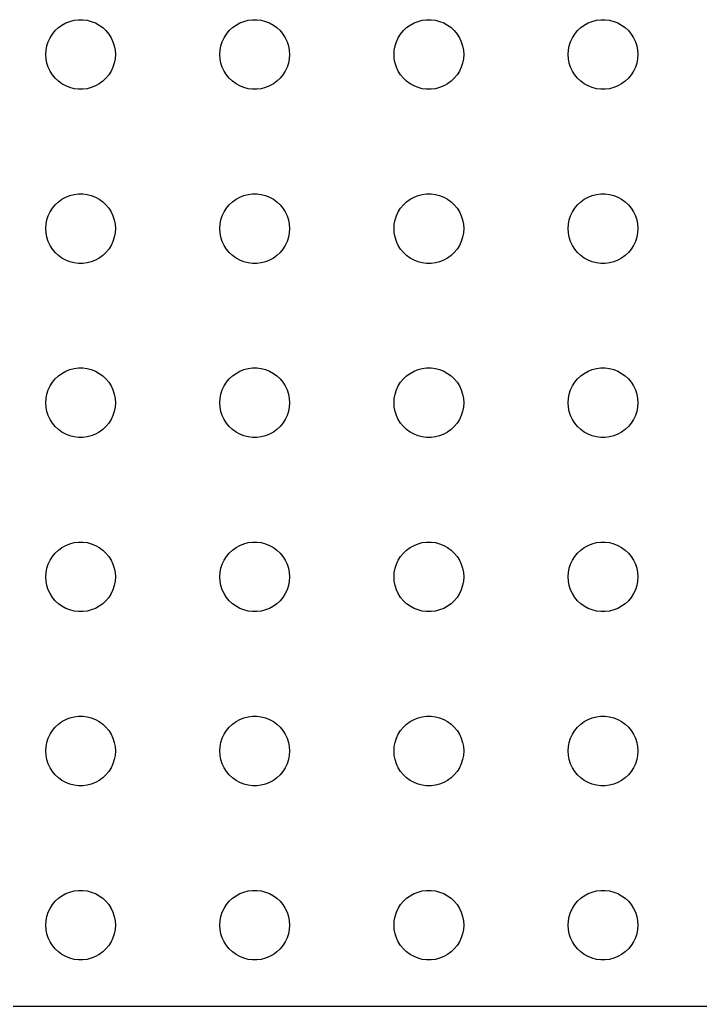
# Model space of a CAD drawing. Header units: metres. Extents: x -112 to 112, y -89 to 89.
# Drawn here: x -5.2 to 53.4, y -89.5 to -4.5 of the extents above; entities that cross this region are included whole.
import ezdxf

# ---------------------------------------------------------------- set-up
doc = ezdxf.new("R2010")
doc.units = ezdxf.units.M

msp = doc.modelspace()

# ---------------------------------------------------------------- linework, layer by layer
for p, q in [((-1.91226, -5.18845), (-1.60747, -4.96701)), ((-1.60747, -4.96701), (-1.27733, -4.78551)), ((-1.27733, -4.78551), (-0.92705, -4.64682)), ((-0.92705, -4.64682), (-0.56213, -4.55313)), ((-0.56213, -4.55313), (-0.18837, -4.50591)), ((-0.18837, -4.50591), (0.18837, -4.50591)), ((0.18837, -4.50591), (0.56213, -4.55313)), ((0.56213, -4.55313), (0.92705, -4.64682)), ((0.92705, -4.64682), (1.27733, -4.78551)), ((1.27733, -4.78551), (1.60747, -4.96701)), ((1.60747, -4.96701), (1.91226, -5.18845)), ((13.0877, -5.18845), (13.3925, -4.96701)), ((13.3925, -4.96701), (13.7227, -4.78551)), ((13.7227, -4.78551), (14.0729, -4.64682)), ((14.0729, -4.64682), (14.4379, -4.55313)), ((14.4379, -4.55313), (14.8116, -4.50591)), ((14.8116, -4.50591), (15.1884, -4.50591)), ((15.1884, -4.50591), (15.5621, -4.55313)), ((15.5621, -4.55313), (15.927, -4.64682)), ((15.927, -4.64682), (16.2773, -4.78551)), ((16.2773, -4.78551), (16.6075, -4.96701)), ((16.6075, -4.96701), (16.9123, -5.18845)), ((28.0877, -5.18845), (28.3925, -4.96701)), ((28.3925, -4.96701), (28.7227, -4.78551)), ((28.7227, -4.78551), (29.0729, -4.64682)), ((29.0729, -4.64682), (29.4379, -4.55313)), ((29.4379, -4.55313), (29.8116, -4.50591)), ((29.8116, -4.50591), (30.1884, -4.50591)), ((30.1884, -4.50591), (30.5621, -4.55313)), ((30.5621, -4.55313), (30.927, -4.64682)), ((30.927, -4.64682), (31.2773, -4.78551)), ((31.2773, -4.78551), (31.6075, -4.96701)), ((31.6075, -4.96701), (31.9123, -5.18845)), ((43.0877, -5.18845), (43.3925, -4.96701)), ((43.3925, -4.96701), (43.7227, -4.78551)), ((43.7227, -4.78551), (44.0729, -4.64682)), ((44.0729, -4.64682), (44.4379, -4.55313)), ((44.4379, -4.55313), (44.8116, -4.50591)), ((44.8116, -4.50591), (45.1884, -4.50591)), ((45.1884, -4.50591), (45.5621, -4.55313)), ((45.5621, -4.55313), (45.927, -4.64682)), ((45.927, -4.64682), (46.2773, -4.78551)), ((46.2773, -4.78551), (46.6075, -4.96701)), ((46.6075, -4.96701), (46.9123, -5.18845)), ((-2.62891, -6.05473), (-2.42705, -5.73663)), ((-2.42705, -5.73663), (-2.1869, -5.44635)), ((-2.1869, -5.44635), (-1.91226, -5.18845)), ((1.91226, -5.18845), (2.1869, -5.44635)), ((2.1869, -5.44635), (2.42705, -5.73663)), ((2.42705, -5.73663), (2.62891, -6.05473)), ((12.3711, -6.05473), (12.5729, -5.73663)), ((12.5729, -5.73663), (12.8131, -5.44635)), ((12.8131, -5.44635), (13.0877, -5.18845)), ((16.9123, -5.18845), (17.1869, -5.44635)), ((17.1869, -5.44635), (17.427, -5.73663)), ((17.427, -5.73663), (17.6289, -6.05473)), ((27.3711, -6.05473), (27.5729, -5.73663)), ((27.5729, -5.73663), (27.8131, -5.44635)), ((27.8131, -5.44635), (28.0877, -5.18845)), ((31.9123, -5.18845), (32.1869, -5.44635)), ((32.1869, -5.44635), (32.427, -5.73663)), ((32.427, -5.73663), (32.6289, -6.05473)), ((42.3711, -6.05473), (42.5729, -5.73663)), ((42.5729, -5.73663), (42.8131, -5.44635)), ((42.8131, -5.44635), (43.0877, -5.18845)), ((46.9123, -5.18845), (47.1869, -5.44635)), ((47.1869, -5.44635), (47.427, -5.73663)), ((47.427, -5.73663), (47.6289, -6.05473)), ((-2.97633, -7.12399), (-2.90575, -6.75392)), ((-2.90575, -6.75392), (-2.78932, -6.39561)), ((-2.78932, -6.39561), (-2.62891, -6.05473)), ((2.62891, -6.05473), (2.78932, -6.39561)), ((2.78932, -6.39561), (2.90575, -6.75392)), ((2.90575, -6.75392), (2.97633, -7.12399)), ((12.0237, -7.12399), (12.0942, -6.75392)), ((12.0942, -6.75392), (12.2107, -6.39561)), ((12.2107, -6.39561), (12.3711, -6.05473)), ((17.6289, -6.05473), (17.7893, -6.39561)), ((17.7893, -6.39561), (17.9057, -6.75392)), ((17.9057, -6.75392), (17.9763, -7.12399)), ((27.0237, -7.12399), (27.0942, -6.75392)), ((27.0942, -6.75392), (27.2107, -6.39561)), ((27.2107, -6.39561), (27.3711, -6.05473)), ((32.6289, -6.05473), (32.7893, -6.39561)), ((32.7893, -6.39561), (32.9057, -6.75392)), ((32.9057, -6.75392), (32.9763, -7.12399)), ((42.0237, -7.12399), (42.0942, -6.75392)), ((42.0942, -6.75392), (42.2107, -6.39561)), ((42.2107, -6.39561), (42.3711, -6.05473)), ((47.6289, -6.05473), (47.7893, -6.39561)), ((47.7893, -6.39561), (47.9057, -6.75392)), ((47.9057, -6.75392), (47.9763, -7.12399)), ((-3, -7.5), (-2.97633, -7.12399)), ((-2.97633, -7.87599), (-3, -7.5)), ((2.97633, -7.12399), (3, -7.5)), ((3, -7.5), (2.97633, -7.87599)), ((12, -7.5), (12.0237, -7.12399)), ((12.0237, -7.87599), (12, -7.5)), ((17.9763, -7.12399), (18, -7.5)), ((18, -7.5), (17.9763, -7.87599)), ((27, -7.5), (27.0237, -7.12399)), ((27.0237, -7.87599), (27, -7.5)), ((32.9763, -7.12399), (33, -7.5)), ((33, -7.5), (32.9763, -7.87599)), ((42, -7.5), (42.0237, -7.12399)), ((42.0237, -7.87599), (42, -7.5)), ((47.9763, -7.12399), (48, -7.5)), ((48, -7.5), (47.9763, -7.87599)), ((-2.90575, -8.24606), (-2.97633, -7.87599)), ((-2.78932, -8.60437), (-2.90575, -8.24606)), ((2.90575, -8.24606), (2.78932, -8.60437)), ((2.97633, -7.87599), (2.90575, -8.24606)), ((12.0942, -8.24606), (12.0237, -7.87599)), ((12.2107, -8.60437), (12.0942, -8.24606)), ((17.9057, -8.24606), (17.7893, -8.60437)), ((17.9763, -7.87599), (17.9057, -8.24606)), ((27.0942, -8.24606), (27.0237, -7.87599)), ((27.2107, -8.60437), (27.0942, -8.24606)), ((32.9057, -8.24606), (32.7893, -8.60437)), ((32.9763, -7.87599), (32.9057, -8.24606)), ((42.0942, -8.24606), (42.0237, -7.87599)), ((42.2107, -8.60437), (42.0942, -8.24606)), ((47.9057, -8.24606), (47.7893, -8.60437)), ((47.9763, -7.87599), (47.9057, -8.24606)), ((-2.62891, -8.94525), (-2.78932, -8.60437)), ((-2.42705, -9.26335), (-2.62891, -8.94525)), ((-2.1869, -9.55363), (-2.42705, -9.26335)), ((2.42705, -9.26335), (2.1869, -9.55363)), ((2.62891, -8.94525), (2.42705, -9.26335)), ((2.78932, -8.60437), (2.62891, -8.94525)), ((12.3711, -8.94525), (12.2107, -8.60437)), ((12.5729, -9.26335), (12.3711, -8.94525)), ((12.8131, -9.55363), (12.5729, -9.26335)), ((17.427, -9.26335), (17.1869, -9.55363)), ((17.6289, -8.94525), (17.427, -9.26335)), ((17.7893, -8.60437), (17.6289, -8.94525)), ((27.3711, -8.94525), (27.2107, -8.60437)), ((27.5729, -9.26335), (27.3711, -8.94525)), ((27.8131, -9.55363), (27.5729, -9.26335)), ((32.427, -9.26335), (32.1869, -9.55363)), ((32.6289, -8.94525), (32.427, -9.26335)), ((32.7893, -8.60437), (32.6289, -8.94525)), ((42.3711, -8.94525), (42.2107, -8.60437)), ((42.5729, -9.26335), (42.3711, -8.94525)), ((42.8131, -9.55363), (42.5729, -9.26335)), ((47.427, -9.26335), (47.1869, -9.55363)), ((47.6289, -8.94525), (47.427, -9.26335)), ((47.7893, -8.60437), (47.6289, -8.94525)), ((-1.91226, -9.81154), (-2.1869, -9.55363)), ((-1.60747, -10.033), (-1.91226, -9.81154)), ((-1.27733, -10.2145), (-1.60747, -10.033)), ((1.60747, -10.033), (1.27733, -10.2145)), ((1.91226, -9.81154), (1.60747, -10.033)), ((2.1869, -9.55363), (1.91226, -9.81154)), ((13.0877, -9.81154), (12.8131, -9.55363)), ((13.3925, -10.033), (13.0877, -9.81154)), ((13.7227, -10.2145), (13.3925, -10.033)), ((16.6075, -10.033), (16.2773, -10.2145)), ((16.9123, -9.81154), (16.6075, -10.033)), ((17.1869, -9.55363), (16.9123, -9.81154)), ((28.0877, -9.81154), (27.8131, -9.55363)), ((28.3925, -10.033), (28.0877, -9.81154)), ((28.7227, -10.2145), (28.3925, -10.033)), ((31.6075, -10.033), (31.2773, -10.2145)), ((31.9123, -9.81154), (31.6075, -10.033)), ((32.1869, -9.55363), (31.9123, -9.81154)), ((43.0877, -9.81154), (42.8131, -9.55363)), ((43.3925, -10.033), (43.0877, -9.81154)), ((43.7227, -10.2145), (43.3925, -10.033)), ((46.6075, -10.033), (46.2773, -10.2145)), ((46.9123, -9.81154), (46.6075, -10.033)), ((47.1869, -9.55363), (46.9123, -9.81154)), ((-0.92705, -10.3532), (-1.27733, -10.2145)), ((-0.56213, -10.4469), (-0.92705, -10.3532)), ((-0.18837, -10.4941), (-0.56213, -10.4469)), ((0.18837, -10.4941), (-0.18837, -10.4941)), ((0.56213, -10.4469), (0.18837, -10.4941)), ((0.92705, -10.3532), (0.56213, -10.4469)), ((1.27733, -10.2145), (0.92705, -10.3532)), ((14.0729, -10.3532), (13.7227, -10.2145)), ((14.4379, -10.4469), (14.0729, -10.3532)), ((14.8116, -10.4941), (14.4379, -10.4469)), ((15.1884, -10.4941), (14.8116, -10.4941)), ((15.5621, -10.4469), (15.1884, -10.4941)), ((15.927, -10.3532), (15.5621, -10.4469)), ((16.2773, -10.2145), (15.927, -10.3532)), ((29.0729, -10.3532), (28.7227, -10.2145)), ((29.4379, -10.4469), (29.0729, -10.3532)), ((29.8116, -10.4941), (29.4379, -10.4469)), ((30.1884, -10.4941), (29.8116, -10.4941)), ((30.5621, -10.4469), (30.1884, -10.4941)), ((30.927, -10.3532), (30.5621, -10.4469)), ((31.2773, -10.2145), (30.927, -10.3532)), ((44.0729, -10.3532), (43.7227, -10.2145)), ((44.4379, -10.4469), (44.0729, -10.3532)), ((44.8116, -10.4941), (44.4379, -10.4469)), ((45.1884, -10.4941), (44.8116, -10.4941)), ((45.5621, -10.4469), (45.1884, -10.4941)), ((45.927, -10.3532), (45.5621, -10.4469)), ((46.2773, -10.2145), (45.927, -10.3532)), ((-0.56213, -19.5531), (-0.18837, -19.5059)), ((-0.18837, -19.5059), (0.18837, -19.5059)), ((0.18837, -19.5059), (0.56213, -19.5531)), ((14.4379, -19.5531), (14.8116, -19.5059)), ((14.8116, -19.5059), (15.1884, -19.5059)), ((15.1884, -19.5059), (15.5621, -19.5531)), ((29.4379, -19.5531), (29.8116, -19.5059)), ((29.8116, -19.5059), (30.1884, -19.5059)), ((30.1884, -19.5059), (30.5621, -19.5531)), ((44.4379, -19.5531), (44.8116, -19.5059)), ((44.8116, -19.5059), (45.1884, -19.5059)), ((45.1884, -19.5059), (45.5621, -19.5531)), ((-2.1869, -20.4464), (-1.91226, -20.1884)), ((-1.91226, -20.1884), (-1.60747, -19.967)), ((-1.60747, -19.967), (-1.27733, -19.7855)), ((-1.27733, -19.7855), (-0.92705, -19.6468)), ((-0.92705, -19.6468), (-0.56213, -19.5531)), ((0.56213, -19.5531), (0.92705, -19.6468)), ((0.92705, -19.6468), (1.27733, -19.7855)), ((1.27733, -19.7855), (1.60747, -19.967)), ((1.60747, -19.967), (1.91226, -20.1884)), ((1.91226, -20.1884), (2.1869, -20.4464)), ((12.8131, -20.4464), (13.0877, -20.1884)), ((13.0877, -20.1884), (13.3925, -19.967)), ((13.3925, -19.967), (13.7227, -19.7855)), ((13.7227, -19.7855), (14.0729, -19.6468)), ((14.0729, -19.6468), (14.4379, -19.5531)), ((15.5621, -19.5531), (15.927, -19.6468)), ((15.927, -19.6468), (16.2773, -19.7855)), ((16.2773, -19.7855), (16.6075, -19.967)), ((16.6075, -19.967), (16.9123, -20.1884)), ((16.9123, -20.1884), (17.1869, -20.4464)), ((27.8131, -20.4464), (28.0877, -20.1884)), ((28.0877, -20.1884), (28.3925, -19.967)), ((28.3925, -19.967), (28.7227, -19.7855)), ((28.7227, -19.7855), (29.0729, -19.6468)), ((29.0729, -19.6468), (29.4379, -19.5531)), ((30.5621, -19.5531), (30.927, -19.6468)), ((30.927, -19.6468), (31.2773, -19.7855)), ((31.2773, -19.7855), (31.6075, -19.967)), ((31.6075, -19.967), (31.9123, -20.1884)), ((31.9123, -20.1884), (32.1869, -20.4464)), ((42.8131, -20.4464), (43.0877, -20.1884)), ((43.0877, -20.1884), (43.3925, -19.967)), ((43.3925, -19.967), (43.7227, -19.7855)), ((43.7227, -19.7855), (44.0729, -19.6468)), ((44.0729, -19.6468), (44.4379, -19.5531)), ((45.5621, -19.5531), (45.927, -19.6468)), ((45.927, -19.6468), (46.2773, -19.7855)), ((46.2773, -19.7855), (46.6075, -19.967)), ((46.6075, -19.967), (46.9123, -20.1884)), ((46.9123, -20.1884), (47.1869, -20.4464)), ((-2.78932, -21.3956), (-2.62891, -21.0547)), ((-2.62891, -21.0547), (-2.42705, -20.7366)), ((-2.42705, -20.7366), (-2.1869, -20.4464)), ((2.1869, -20.4464), (2.42705, -20.7366)), ((2.42705, -20.7366), (2.62891, -21.0547)), ((2.62891, -21.0547), (2.78932, -21.3956)), ((12.2107, -21.3956), (12.3711, -21.0547)), ((12.3711, -21.0547), (12.5729, -20.7366)), ((12.5729, -20.7366), (12.8131, -20.4464)), ((17.1869, -20.4464), (17.427, -20.7366)), ((17.427, -20.7366), (17.6289, -21.0547)), ((17.6289, -21.0547), (17.7893, -21.3956)), ((27.2107, -21.3956), (27.3711, -21.0547)), ((27.3711, -21.0547), (27.5729, -20.7366)), ((27.5729, -20.7366), (27.8131, -20.4464)), ((32.1869, -20.4464), (32.427, -20.7366)), ((32.427, -20.7366), (32.6289, -21.0547)), ((32.6289, -21.0547), (32.7893, -21.3956)), ((42.2107, -21.3956), (42.3711, -21.0547)), ((42.3711, -21.0547), (42.5729, -20.7366)), ((42.5729, -20.7366), (42.8131, -20.4464)), ((47.1869, -20.4464), (47.427, -20.7366)), ((47.427, -20.7366), (47.6289, -21.0547)), ((47.6289, -21.0547), (47.7893, -21.3956)), ((-2.97633, -22.124), (-2.90575, -21.7539)), ((-2.90575, -21.7539), (-2.78932, -21.3956)), ((2.78932, -21.3956), (2.90575, -21.7539)), ((2.90575, -21.7539), (2.97633, -22.124)), ((12.0237, -22.124), (12.0942, -21.7539)), ((12.0942, -21.7539), (12.2107, -21.3956)), ((17.7893, -21.3956), (17.9057, -21.7539)), ((17.9057, -21.7539), (17.9763, -22.124)), ((27.0237, -22.124), (27.0942, -21.7539)), ((27.0942, -21.7539), (27.2107, -21.3956)), ((32.7893, -21.3956), (32.9057, -21.7539)), ((32.9057, -21.7539), (32.9763, -22.124)), ((42.0237, -22.124), (42.0942, -21.7539)), ((42.0942, -21.7539), (42.2107, -21.3956)), ((47.7893, -21.3956), (47.9057, -21.7539)), ((47.9057, -21.7539), (47.9763, -22.124)), ((-3, -22.5), (-2.97633, -22.124)), ((-2.97633, -22.876), (-3, -22.5)), ((-2.90575, -23.2461), (-2.97633, -22.876)), ((2.97633, -22.876), (2.90575, -23.2461)), ((2.97633, -22.124), (3, -22.5)), ((3, -22.5), (2.97633, -22.876)), ((12, -22.5), (12.0237, -22.124)), ((12.0237, -22.876), (12, -22.5)), ((12.0942, -23.2461), (12.0237, -22.876)), ((17.9763, -22.876), (17.9057, -23.2461)), ((17.9763, -22.124), (18, -22.5)), ((18, -22.5), (17.9763, -22.876)), ((27, -22.5), (27.0237, -22.124)), ((27.0237, -22.876), (27, -22.5)), ((27.0942, -23.2461), (27.0237, -22.876)), ((32.9763, -22.876), (32.9057, -23.2461)), ((32.9763, -22.124), (33, -22.5)), ((33, -22.5), (32.9763, -22.876)), ((42, -22.5), (42.0237, -22.124)), ((42.0237, -22.876), (42, -22.5)), ((42.0942, -23.2461), (42.0237, -22.876)), ((47.9763, -22.876), (47.9057, -23.2461)), ((47.9763, -22.124), (48, -22.5)), ((48, -22.5), (47.9763, -22.876)), ((-2.78932, -23.6044), (-2.90575, -23.2461)), ((-2.62891, -23.9453), (-2.78932, -23.6044)), ((2.78932, -23.6044), (2.62891, -23.9453)), ((2.90575, -23.2461), (2.78932, -23.6044)), ((12.2107, -23.6044), (12.0942, -23.2461)), ((12.3711, -23.9453), (12.2107, -23.6044)), ((17.7893, -23.6044), (17.6289, -23.9453)), ((17.9057, -23.2461), (17.7893, -23.6044)), ((27.2107, -23.6044), (27.0942, -23.2461)), ((27.3711, -23.9453), (27.2107, -23.6044)), ((32.7893, -23.6044), (32.6289, -23.9453)), ((32.9057, -23.2461), (32.7893, -23.6044)), ((42.2107, -23.6044), (42.0942, -23.2461)), ((42.3711, -23.9453), (42.2107, -23.6044)), ((47.7893, -23.6044), (47.6289, -23.9453)), ((47.9057, -23.2461), (47.7893, -23.6044)), ((-2.42705, -24.2634), (-2.62891, -23.9453)), ((-2.1869, -24.5536), (-2.42705, -24.2634)), ((-1.91226, -24.8115), (-2.1869, -24.5536)), ((2.1869, -24.5536), (1.91226, -24.8115)), ((2.42705, -24.2634), (2.1869, -24.5536)), ((2.62891, -23.9453), (2.42705, -24.2634)), ((12.5729, -24.2634), (12.3711, -23.9453)), ((12.8131, -24.5536), (12.5729, -24.2634)), ((13.0877, -24.8115), (12.8131, -24.5536)), ((17.1869, -24.5536), (16.9123, -24.8115)), ((17.427, -24.2634), (17.1869, -24.5536)), ((17.6289, -23.9453), (17.427, -24.2634)), ((27.5729, -24.2634), (27.3711, -23.9453)), ((27.8131, -24.5536), (27.5729, -24.2634)), ((28.0877, -24.8115), (27.8131, -24.5536)), ((32.1869, -24.5536), (31.9123, -24.8115)), ((32.427, -24.2634), (32.1869, -24.5536)), ((32.6289, -23.9453), (32.427, -24.2634)), ((42.5729, -24.2634), (42.3711, -23.9453)), ((42.8131, -24.5536), (42.5729, -24.2634)), ((43.0877, -24.8115), (42.8131, -24.5536)), ((47.1869, -24.5536), (46.9123, -24.8115)), ((47.427, -24.2634), (47.1869, -24.5536)), ((47.6289, -23.9453), (47.427, -24.2634)), ((-1.60747, -25.033), (-1.91226, -24.8115)), ((-1.27733, -25.2145), (-1.60747, -25.033)), ((-0.92705, -25.3532), (-1.27733, -25.2145)), ((-0.56213, -25.4469), (-0.92705, -25.3532)), ((-0.18837, -25.4941), (-0.56213, -25.4469)), ((0.18837, -25.4941), (-0.18837, -25.4941)), ((0.56213, -25.4469), (0.18837, -25.4941)), ((0.92705, -25.3532), (0.56213, -25.4469)), ((1.27733, -25.2145), (0.92705, -25.3532)), ((1.60747, -25.033), (1.27733, -25.2145)), ((1.91226, -24.8115), (1.60747, -25.033)), ((13.3925, -25.033), (13.0877, -24.8115)), ((13.7227, -25.2145), (13.3925, -25.033)), ((14.0729, -25.3532), (13.7227, -25.2145)), ((14.4379, -25.4469), (14.0729, -25.3532)), ((14.8116, -25.4941), (14.4379, -25.4469)), ((15.1884, -25.4941), (14.8116, -25.4941)), ((15.5621, -25.4469), (15.1884, -25.4941)), ((15.927, -25.3532), (15.5621, -25.4469)), ((16.2773, -25.2145), (15.927, -25.3532)), ((16.6075, -25.033), (16.2773, -25.2145)), ((16.9123, -24.8115), (16.6075, -25.033)), ((28.3925, -25.033), (28.0877, -24.8115)), ((28.7227, -25.2145), (28.3925, -25.033)), ((29.0729, -25.3532), (28.7227, -25.2145)), ((29.4379, -25.4469), (29.0729, -25.3532)), ((29.8116, -25.4941), (29.4379, -25.4469)), ((30.1884, -25.4941), (29.8116, -25.4941)), ((30.5621, -25.4469), (30.1884, -25.4941)), ((30.927, -25.3532), (30.5621, -25.4469)), ((31.2773, -25.2145), (30.927, -25.3532)), ((31.6075, -25.033), (31.2773, -25.2145)), ((31.9123, -24.8115), (31.6075, -25.033)), ((43.3925, -25.033), (43.0877, -24.8115)), ((43.7227, -25.2145), (43.3925, -25.033)), ((44.0729, -25.3532), (43.7227, -25.2145)), ((44.4379, -25.4469), (44.0729, -25.3532)), ((44.8116, -25.4941), (44.4379, -25.4469)), ((45.1884, -25.4941), (44.8116, -25.4941)), ((45.5621, -25.4469), (45.1884, -25.4941)), ((45.927, -25.3532), (45.5621, -25.4469)), ((46.2773, -25.2145), (45.927, -25.3532)), ((46.6075, -25.033), (46.2773, -25.2145)), ((46.9123, -24.8115), (46.6075, -25.033)), ((-1.60747, -34.967), (-1.27733, -34.7855)), ((-1.27733, -34.7855), (-0.92705, -34.6468)), ((-0.92705, -34.6468), (-0.56213, -34.5531)), ((-0.56213, -34.5531), (-0.18837, -34.5059)), ((-0.18837, -34.5059), (0.18837, -34.5059)), ((0.18837, -34.5059), (0.56213, -34.5531)), ((0.56213, -34.5531), (0.92705, -34.6468)), ((0.92705, -34.6468), (1.27733, -34.7855)), ((1.27733, -34.7855), (1.60747, -34.967)), ((13.3925, -34.967), (13.7227, -34.7855)), ((13.7227, -34.7855), (14.0729, -34.6468)), ((14.0729, -34.6468), (14.4379, -34.5531)), ((14.4379, -34.5531), (14.8116, -34.5059)), ((14.8116, -34.5059), (15.1884, -34.5059)), ((15.1884, -34.5059), (15.5621, -34.5531)), ((15.5621, -34.5531), (15.927, -34.6468)), ((15.927, -34.6468), (16.2773, -34.7855)), ((16.2773, -34.7855), (16.6075, -34.967)), ((28.3925, -34.967), (28.7227, -34.7855)), ((28.7227, -34.7855), (29.0729, -34.6468)), ((29.0729, -34.6468), (29.4379, -34.5531)), ((29.4379, -34.5531), (29.8116, -34.5059)), ((29.8116, -34.5059), (30.1884, -34.5059)), ((30.1884, -34.5059), (30.5621, -34.5531)), ((30.5621, -34.5531), (30.927, -34.6468)), ((30.927, -34.6468), (31.2773, -34.7855)), ((31.2773, -34.7855), (31.6075, -34.967)), ((43.3925, -34.967), (43.7227, -34.7855)), ((43.7227, -34.7855), (44.0729, -34.6468)), ((44.0729, -34.6468), (44.4379, -34.5531)), ((44.4379, -34.5531), (44.8116, -34.5059)), ((44.8116, -34.5059), (45.1884, -34.5059)), ((45.1884, -34.5059), (45.5621, -34.5531)), ((45.5621, -34.5531), (45.927, -34.6468)), ((45.927, -34.6468), (46.2773, -34.7855)), ((46.2773, -34.7855), (46.6075, -34.967)), ((-2.42705, -35.7366), (-2.1869, -35.4464)), ((-2.1869, -35.4464), (-1.91226, -35.1885)), ((-1.91226, -35.1885), (-1.60747, -34.967)), ((1.60747, -34.967), (1.91226, -35.1885)), ((1.91226, -35.1885), (2.1869, -35.4464)), ((2.1869, -35.4464), (2.42705, -35.7366)), ((12.5729, -35.7366), (12.8131, -35.4464)), ((12.8131, -35.4464), (13.0877, -35.1885)), ((13.0877, -35.1885), (13.3925, -34.967)), ((16.6075, -34.967), (16.9123, -35.1885)), ((16.9123, -35.1885), (17.1869, -35.4464)), ((17.1869, -35.4464), (17.427, -35.7366)), ((27.5729, -35.7366), (27.8131, -35.4464)), ((27.8131, -35.4464), (28.0877, -35.1885)), ((28.0877, -35.1885), (28.3925, -34.967)), ((31.6075, -34.967), (31.9123, -35.1885)), ((31.9123, -35.1885), (32.1869, -35.4464)), ((32.1869, -35.4464), (32.427, -35.7366)), ((42.5729, -35.7366), (42.8131, -35.4464)), ((42.8131, -35.4464), (43.0877, -35.1885)), ((43.0877, -35.1885), (43.3925, -34.967)), ((46.6075, -34.967), (46.9123, -35.1885)), ((46.9123, -35.1885), (47.1869, -35.4464)), ((47.1869, -35.4464), (47.427, -35.7366)), ((-2.90575, -36.7539), (-2.78932, -36.3956)), ((-2.78932, -36.3956), (-2.62891, -36.0547)), ((-2.62891, -36.0547), (-2.42705, -35.7366)), ((2.42705, -35.7366), (2.62891, -36.0547)), ((2.62891, -36.0547), (2.78932, -36.3956)), ((2.78932, -36.3956), (2.90575, -36.7539)), ((12.0942, -36.7539), (12.2107, -36.3956)), ((12.2107, -36.3956), (12.3711, -36.0547)), ((12.3711, -36.0547), (12.5729, -35.7366)), ((17.427, -35.7366), (17.6289, -36.0547)), ((17.6289, -36.0547), (17.7893, -36.3956)), ((17.7893, -36.3956), (17.9057, -36.7539)), ((27.0942, -36.7539), (27.2107, -36.3956)), ((27.2107, -36.3956), (27.3711, -36.0547)), ((27.3711, -36.0547), (27.5729, -35.7366)), ((32.427, -35.7366), (32.6289, -36.0547)), ((32.6289, -36.0547), (32.7893, -36.3956)), ((32.7893, -36.3956), (32.9057, -36.7539)), ((42.0942, -36.7539), (42.2107, -36.3956)), ((42.2107, -36.3956), (42.3711, -36.0547)), ((42.3711, -36.0547), (42.5729, -35.7366)), ((47.427, -35.7366), (47.6289, -36.0547)), ((47.6289, -36.0547), (47.7893, -36.3956)), ((47.7893, -36.3956), (47.9057, -36.7539)), ((-3, -37.5), (-2.97633, -37.124)), ((-2.97633, -37.124), (-2.90575, -36.7539)), ((2.90575, -36.7539), (2.97633, -37.124)), ((2.97633, -37.124), (3, -37.5)), ((12, -37.5), (12.0237, -37.124)), ((12.0237, -37.124), (12.0942, -36.7539)), ((17.9057, -36.7539), (17.9763, -37.124)), ((17.9763, -37.124), (18, -37.5)), ((27, -37.5), (27.0237, -37.124)), ((27.0237, -37.124), (27.0942, -36.7539)), ((32.9057, -36.7539), (32.9763, -37.124)), ((32.9763, -37.124), (33, -37.5)), ((42, -37.5), (42.0237, -37.124)), ((42.0237, -37.124), (42.0942, -36.7539)), ((47.9057, -36.7539), (47.9763, -37.124)), ((47.9763, -37.124), (48, -37.5)), ((-2.97633, -37.876), (-3, -37.5)), ((-2.90575, -38.2461), (-2.97633, -37.876)), ((2.97633, -37.876), (2.90575, -38.2461)), ((3, -37.5), (2.97633, -37.876)), ((12.0237, -37.876), (12, -37.5)), ((12.0942, -38.2461), (12.0237, -37.876)), ((17.9763, -37.876), (17.9057, -38.2461)), ((18, -37.5), (17.9763, -37.876)), ((27.0237, -37.876), (27, -37.5)), ((27.0942, -38.2461), (27.0237, -37.876)), ((32.9763, -37.876), (32.9057, -38.2461)), ((33, -37.5), (32.9763, -37.876)), ((42.0237, -37.876), (42, -37.5)), ((42.0942, -38.2461), (42.0237, -37.876)), ((47.9763, -37.876), (47.9057, -38.2461)), ((48, -37.5), (47.9763, -37.876)), ((-2.78932, -38.6044), (-2.90575, -38.2461)), ((-2.62891, -38.9453), (-2.78932, -38.6044)), ((-2.42705, -39.2634), (-2.62891, -38.9453)), ((2.62891, -38.9453), (2.42705, -39.2634)), ((2.78932, -38.6044), (2.62891, -38.9453)), ((2.90575, -38.2461), (2.78932, -38.6044)), ((12.2107, -38.6044), (12.0942, -38.2461)), ((12.3711, -38.9453), (12.2107, -38.6044)), ((12.5729, -39.2634), (12.3711, -38.9453)), ((17.6289, -38.9453), (17.427, -39.2634)), ((17.7893, -38.6044), (17.6289, -38.9453)), ((17.9057, -38.2461), (17.7893, -38.6044)), ((27.2107, -38.6044), (27.0942, -38.2461)), ((27.3711, -38.9453), (27.2107, -38.6044)), ((27.5729, -39.2634), (27.3711, -38.9453)), ((32.6289, -38.9453), (32.427, -39.2634)), ((32.7893, -38.6044), (32.6289, -38.9453)), ((32.9057, -38.2461), (32.7893, -38.6044)), ((42.2107, -38.6044), (42.0942, -38.2461)), ((42.3711, -38.9453), (42.2107, -38.6044)), ((42.5729, -39.2634), (42.3711, -38.9453)), ((47.6289, -38.9453), (47.427, -39.2634)), ((47.7893, -38.6044), (47.6289, -38.9453)), ((47.9057, -38.2461), (47.7893, -38.6044)), ((-2.1869, -39.5536), (-2.42705, -39.2634)), ((-1.91226, -39.8115), (-2.1869, -39.5536)), ((-1.60747, -40.033), (-1.91226, -39.8115)), ((1.91226, -39.8115), (1.60747, -40.033)), ((2.1869, -39.5536), (1.91226, -39.8115)), ((2.42705, -39.2634), (2.1869, -39.5536)), ((12.8131, -39.5536), (12.5729, -39.2634)), ((13.0877, -39.8115), (12.8131, -39.5536)), ((13.3925, -40.033), (13.0877, -39.8115)), ((16.9123, -39.8115), (16.6075, -40.033)), ((17.1869, -39.5536), (16.9123, -39.8115)), ((17.427, -39.2634), (17.1869, -39.5536)), ((27.8131, -39.5536), (27.5729, -39.2634)), ((28.0877, -39.8115), (27.8131, -39.5536)), ((28.3925, -40.033), (28.0877, -39.8115)), ((31.9123, -39.8115), (31.6075, -40.033)), ((32.1869, -39.5536), (31.9123, -39.8115)), ((32.427, -39.2634), (32.1869, -39.5536)), ((42.8131, -39.5536), (42.5729, -39.2634)), ((43.0877, -39.8115), (42.8131, -39.5536)), ((43.3925, -40.033), (43.0877, -39.8115)), ((46.9123, -39.8115), (46.6075, -40.033)), ((47.1869, -39.5536), (46.9123, -39.8115)), ((47.427, -39.2634), (47.1869, -39.5536)), ((-1.27733, -40.2145), (-1.60747, -40.033)), ((-0.92705, -40.3532), (-1.27733, -40.2145)), ((-0.56213, -40.4469), (-0.92705, -40.3532)), ((-0.18837, -40.4941), (-0.56213, -40.4469)), ((0.18837, -40.4941), (-0.18837, -40.4941)), ((0.56213, -40.4469), (0.18837, -40.4941)), ((0.92705, -40.3532), (0.56213, -40.4469)), ((1.27733, -40.2145), (0.92705, -40.3532)), ((1.60747, -40.033), (1.27733, -40.2145)), ((13.7227, -40.2145), (13.3925, -40.033)), ((14.0729, -40.3532), (13.7227, -40.2145)), ((14.4379, -40.4469), (14.0729, -40.3532)), ((14.8116, -40.4941), (14.4379, -40.4469)), ((15.1884, -40.4941), (14.8116, -40.4941)), ((15.5621, -40.4469), (15.1884, -40.4941)), ((15.927, -40.3532), (15.5621, -40.4469)), ((16.2773, -40.2145), (15.927, -40.3532)), ((16.6075, -40.033), (16.2773, -40.2145)), ((28.7227, -40.2145), (28.3925, -40.033)), ((29.0729, -40.3532), (28.7227, -40.2145)), ((29.4379, -40.4469), (29.0729, -40.3532)), ((29.8116, -40.4941), (29.4379, -40.4469)), ((30.1884, -40.4941), (29.8116, -40.4941)), ((30.5621, -40.4469), (30.1884, -40.4941)), ((30.927, -40.3532), (30.5621, -40.4469)), ((31.2773, -40.2145), (30.927, -40.3532)), ((31.6075, -40.033), (31.2773, -40.2145)), ((43.7227, -40.2145), (43.3925, -40.033)), ((44.0729, -40.3532), (43.7227, -40.2145)), ((44.4379, -40.4469), (44.0729, -40.3532)), ((44.8116, -40.4941), (44.4379, -40.4469)), ((45.1884, -40.4941), (44.8116, -40.4941)), ((45.5621, -40.4469), (45.1884, -40.4941)), ((45.927, -40.3532), (45.5621, -40.4469)), ((46.2773, -40.2145), (45.927, -40.3532)), ((46.6075, -40.033), (46.2773, -40.2145)), ((-1.91226, -50.1885), (-1.60747, -49.967)), ((-1.60747, -49.967), (-1.27733, -49.7855)), ((-1.27733, -49.7855), (-0.92705, -49.6468)), ((-0.92705, -49.6468), (-0.56213, -49.5531)), ((-0.56213, -49.5531), (-0.18837, -49.5059)), ((-0.18837, -49.5059), (0.18837, -49.5059)), ((0.18837, -49.5059), (0.56213, -49.5531)), ((0.56213, -49.5531), (0.92705, -49.6468)), ((0.92705, -49.6468), (1.27733, -49.7855)), ((1.27733, -49.7855), (1.60747, -49.967)), ((1.60747, -49.967), (1.91226, -50.1885)), ((13.0877, -50.1885), (13.3925, -49.967)), ((13.3925, -49.967), (13.7227, -49.7855)), ((13.7227, -49.7855), (14.0729, -49.6468)), ((14.0729, -49.6468), (14.4379, -49.5531)), ((14.4379, -49.5531), (14.8116, -49.5059)), ((14.8116, -49.5059), (15.1884, -49.5059)), ((15.1884, -49.5059), (15.5621, -49.5531)), ((15.5621, -49.5531), (15.927, -49.6468)), ((15.927, -49.6468), (16.2773, -49.7855)), ((16.2773, -49.7855), (16.6075, -49.967)), ((16.6075, -49.967), (16.9123, -50.1885)), ((28.0877, -50.1885), (28.3925, -49.967)), ((28.3925, -49.967), (28.7227, -49.7855)), ((28.7227, -49.7855), (29.0729, -49.6468)), ((29.0729, -49.6468), (29.4379, -49.5531)), ((29.4379, -49.5531), (29.8116, -49.5059)), ((29.8116, -49.5059), (30.1884, -49.5059)), ((30.1884, -49.5059), (30.5621, -49.5531)), ((30.5621, -49.5531), (30.927, -49.6468)), ((30.927, -49.6468), (31.2773, -49.7855)), ((31.2773, -49.7855), (31.6075, -49.967)), ((31.6075, -49.967), (31.9123, -50.1885)), ((43.0877, -50.1885), (43.3925, -49.967)), ((43.3925, -49.967), (43.7227, -49.7855)), ((43.7227, -49.7855), (44.0729, -49.6468)), ((44.0729, -49.6468), (44.4379, -49.5531)), ((44.4379, -49.5531), (44.8116, -49.5059)), ((44.8116, -49.5059), (45.1884, -49.5059)), ((45.1884, -49.5059), (45.5621, -49.5531)), ((45.5621, -49.5531), (45.927, -49.6468)), ((45.927, -49.6468), (46.2773, -49.7855)), ((46.2773, -49.7855), (46.6075, -49.967)), ((46.6075, -49.967), (46.9123, -50.1885)), ((-2.62891, -51.0547), (-2.42705, -50.7366)), ((-2.42705, -50.7366), (-2.1869, -50.4464)), ((-2.1869, -50.4464), (-1.91226, -50.1885)), ((1.91226, -50.1885), (2.1869, -50.4464)), ((2.1869, -50.4464), (2.42705, -50.7366)), ((2.42705, -50.7366), (2.62891, -51.0547)), ((12.3711, -51.0547), (12.5729, -50.7366)), ((12.5729, -50.7366), (12.8131, -50.4464)), ((12.8131, -50.4464), (13.0877, -50.1885)), ((16.9123, -50.1885), (17.1869, -50.4464)), ((17.1869, -50.4464), (17.427, -50.7366)), ((17.427, -50.7366), (17.6289, -51.0547)), ((27.3711, -51.0547), (27.5729, -50.7366)), ((27.5729, -50.7366), (27.8131, -50.4464)), ((27.8131, -50.4464), (28.0877, -50.1885)), ((31.9123, -50.1885), (32.1869, -50.4464)), ((32.1869, -50.4464), (32.427, -50.7366)), ((32.427, -50.7366), (32.6289, -51.0547)), ((42.3711, -51.0547), (42.5729, -50.7366)), ((42.5729, -50.7366), (42.8131, -50.4464)), ((42.8131, -50.4464), (43.0877, -50.1885)), ((46.9123, -50.1885), (47.1869, -50.4464)), ((47.1869, -50.4464), (47.427, -50.7366)), ((47.427, -50.7366), (47.6289, -51.0547)), ((-2.97633, -52.124), (-2.90575, -51.7539)), ((-2.90575, -51.7539), (-2.78932, -51.3956)), ((-2.78932, -51.3956), (-2.62891, -51.0547)), ((2.62891, -51.0547), (2.78932, -51.3956)), ((2.78932, -51.3956), (2.90575, -51.7539)), ((2.90575, -51.7539), (2.97633, -52.124)), ((12.0237, -52.124), (12.0942, -51.7539)), ((12.0942, -51.7539), (12.2107, -51.3956)), ((12.2107, -51.3956), (12.3711, -51.0547)), ((17.6289, -51.0547), (17.7893, -51.3956)), ((17.7893, -51.3956), (17.9057, -51.7539)), ((17.9057, -51.7539), (17.9763, -52.124)), ((27.0237, -52.124), (27.0942, -51.7539)), ((27.0942, -51.7539), (27.2107, -51.3956)), ((27.2107, -51.3956), (27.3711, -51.0547)), ((32.6289, -51.0547), (32.7893, -51.3956)), ((32.7893, -51.3956), (32.9057, -51.7539)), ((32.9057, -51.7539), (32.9763, -52.124)), ((42.0237, -52.124), (42.0942, -51.7539)), ((42.0942, -51.7539), (42.2107, -51.3956)), ((42.2107, -51.3956), (42.3711, -51.0547)), ((47.6289, -51.0547), (47.7893, -51.3956)), ((47.7893, -51.3956), (47.9057, -51.7539)), ((47.9057, -51.7539), (47.9763, -52.124)), ((-3, -52.5), (-2.97633, -52.124)), ((-2.97633, -52.876), (-3, -52.5)), ((2.97633, -52.124), (3, -52.5)), ((3, -52.5), (2.97633, -52.876)), ((12, -52.5), (12.0237, -52.124)), ((12.0237, -52.876), (12, -52.5)), ((17.9763, -52.124), (18, -52.5)), ((18, -52.5), (17.9763, -52.876)), ((27, -52.5), (27.0237, -52.124)), ((27.0237, -52.876), (27, -52.5)), ((32.9763, -52.124), (33, -52.5)), ((33, -52.5), (32.9763, -52.876)), ((42, -52.5), (42.0237, -52.124)), ((42.0237, -52.876), (42, -52.5)), ((47.9763, -52.124), (48, -52.5)), ((48, -52.5), (47.9763, -52.876)), ((-2.90575, -53.2461), (-2.97633, -52.876)), ((-2.78932, -53.6044), (-2.90575, -53.2461)), ((2.90575, -53.2461), (2.78932, -53.6044)), ((2.97633, -52.876), (2.90575, -53.2461)), ((12.0942, -53.2461), (12.0237, -52.876)), ((12.2107, -53.6044), (12.0942, -53.2461)), ((17.9057, -53.2461), (17.7893, -53.6044)), ((17.9763, -52.876), (17.9057, -53.2461)), ((27.0942, -53.2461), (27.0237, -52.876)), ((27.2107, -53.6044), (27.0942, -53.2461)), ((32.9057, -53.2461), (32.7893, -53.6044)), ((32.9763, -52.876), (32.9057, -53.2461)), ((42.0942, -53.2461), (42.0237, -52.876)), ((42.2107, -53.6044), (42.0942, -53.2461)), ((47.9057, -53.2461), (47.7893, -53.6044)), ((47.9763, -52.876), (47.9057, -53.2461)), ((-2.62891, -53.9453), (-2.78932, -53.6044)), ((-2.42705, -54.2634), (-2.62891, -53.9453)), ((-2.1869, -54.5536), (-2.42705, -54.2634)), ((2.42705, -54.2634), (2.1869, -54.5536)), ((2.62891, -53.9453), (2.42705, -54.2634)), ((2.78932, -53.6044), (2.62891, -53.9453)), ((12.3711, -53.9453), (12.2107, -53.6044)), ((12.5729, -54.2634), (12.3711, -53.9453)), ((12.8131, -54.5536), (12.5729, -54.2634)), ((17.427, -54.2634), (17.1869, -54.5536)), ((17.6289, -53.9453), (17.427, -54.2634)), ((17.7893, -53.6044), (17.6289, -53.9453)), ((27.3711, -53.9453), (27.2107, -53.6044)), ((27.5729, -54.2634), (27.3711, -53.9453)), ((27.8131, -54.5536), (27.5729, -54.2634)), ((32.427, -54.2634), (32.1869, -54.5536)), ((32.6289, -53.9453), (32.427, -54.2634)), ((32.7893, -53.6044), (32.6289, -53.9453)), ((42.3711, -53.9453), (42.2107, -53.6044)), ((42.5729, -54.2634), (42.3711, -53.9453)), ((42.8131, -54.5536), (42.5729, -54.2634)), ((47.427, -54.2634), (47.1869, -54.5536)), ((47.6289, -53.9453), (47.427, -54.2634)), ((47.7893, -53.6044), (47.6289, -53.9453)), ((-1.91226, -54.8115), (-2.1869, -54.5536)), ((-1.60747, -55.033), (-1.91226, -54.8115)), ((-1.27733, -55.2145), (-1.60747, -55.033)), ((-0.92705, -55.3532), (-1.27733, -55.2145)), ((1.27733, -55.2145), (0.92705, -55.3532)), ((1.60747, -55.033), (1.27733, -55.2145)), ((1.91226, -54.8115), (1.60747, -55.033)), ((2.1869, -54.5536), (1.91226, -54.8115)), ((13.0877, -54.8115), (12.8131, -54.5536)), ((13.3925, -55.033), (13.0877, -54.8115)), ((13.7227, -55.2145), (13.3925, -55.033)), ((14.0729, -55.3532), (13.7227, -55.2145)), ((16.2773, -55.2145), (15.927, -55.3532)), ((16.6075, -55.033), (16.2773, -55.2145)), ((16.9123, -54.8115), (16.6075, -55.033)), ((17.1869, -54.5536), (16.9123, -54.8115)), ((28.0877, -54.8115), (27.8131, -54.5536)), ((28.3925, -55.033), (28.0877, -54.8115)), ((28.7227, -55.2145), (28.3925, -55.033)), ((29.0729, -55.3532), (28.7227, -55.2145)), ((31.2773, -55.2145), (30.927, -55.3532)), ((31.6075, -55.033), (31.2773, -55.2145)), ((31.9123, -54.8115), (31.6075, -55.033)), ((32.1869, -54.5536), (31.9123, -54.8115)), ((43.0877, -54.8115), (42.8131, -54.5536)), ((43.3925, -55.033), (43.0877, -54.8115)), ((43.7227, -55.2145), (43.3925, -55.033)), ((44.0729, -55.3532), (43.7227, -55.2145)), ((46.2773, -55.2145), (45.927, -55.3532)), ((46.6075, -55.033), (46.2773, -55.2145)), ((46.9123, -54.8115), (46.6075, -55.033)), ((47.1869, -54.5536), (46.9123, -54.8115)), ((-0.56213, -55.4469), (-0.92705, -55.3532)), ((-0.18837, -55.4941), (-0.56213, -55.4469)), ((0.18837, -55.4941), (-0.18837, -55.4941)), ((0.56213, -55.4469), (0.18837, -55.4941)), ((0.92705, -55.3532), (0.56213, -55.4469)), ((14.4379, -55.4469), (14.0729, -55.3532)), ((14.8116, -55.4941), (14.4379, -55.4469)), ((15.1884, -55.4941), (14.8116, -55.4941)), ((15.5621, -55.4469), (15.1884, -55.4941)), ((15.927, -55.3532), (15.5621, -55.4469)), ((29.4379, -55.4469), (29.0729, -55.3532)), ((29.8116, -55.4941), (29.4379, -55.4469)), ((30.1884, -55.4941), (29.8116, -55.4941)), ((30.5621, -55.4469), (30.1884, -55.4941)), ((30.927, -55.3532), (30.5621, -55.4469)), ((44.4379, -55.4469), (44.0729, -55.3532)), ((44.8116, -55.4941), (44.4379, -55.4469)), ((45.1884, -55.4941), (44.8116, -55.4941)), ((45.5621, -55.4469), (45.1884, -55.4941)), ((45.927, -55.3532), (45.5621, -55.4469)), ((-0.92705, -64.6468), (-0.56213, -64.5531)), ((-0.56213, -64.5531), (-0.18837, -64.5059)), ((-0.18837, -64.5059), (0.18837, -64.5059)), ((0.18837, -64.5059), (0.56213, -64.5531)), ((0.56213, -64.5531), (0.92705, -64.6468)), ((14.0729, -64.6468), (14.4379, -64.5531)), ((14.4379, -64.5531), (14.8116, -64.5059)), ((14.8116, -64.5059), (15.1884, -64.5059)), ((15.1884, -64.5059), (15.5621, -64.5531)), ((15.5621, -64.5531), (15.927, -64.6468)), ((29.0729, -64.6468), (29.4379, -64.5531)), ((29.4379, -64.5531), (29.8116, -64.5059)), ((29.8116, -64.5059), (30.1884, -64.5059)), ((30.1884, -64.5059), (30.5621, -64.5531)), ((30.5621, -64.5531), (30.927, -64.6468)), ((44.0729, -64.6468), (44.4379, -64.5531)), ((44.4379, -64.5531), (44.8116, -64.5059)), ((44.8116, -64.5059), (45.1884, -64.5059)), ((45.1884, -64.5059), (45.5621, -64.5531)), ((45.5621, -64.5531), (45.927, -64.6468)), ((-2.1869, -65.4464), (-1.91226, -65.1885)), ((-1.91226, -65.1885), (-1.60747, -64.967)), ((-1.60747, -64.967), (-1.27733, -64.7855)), ((-1.27733, -64.7855), (-0.92705, -64.6468)), ((0.92705, -64.6468), (1.27733, -64.7855)), ((1.27733, -64.7855), (1.60747, -64.967)), ((1.60747, -64.967), (1.91226, -65.1885)), ((1.91226, -65.1885), (2.1869, -65.4464)), ((12.8131, -65.4464), (13.0877, -65.1885)), ((13.0877, -65.1885), (13.3925, -64.967)), ((13.3925, -64.967), (13.7227, -64.7855)), ((13.7227, -64.7855), (14.0729, -64.6468)), ((15.927, -64.6468), (16.2773, -64.7855)), ((16.2773, -64.7855), (16.6075, -64.967)), ((16.6075, -64.967), (16.9123, -65.1885)), ((16.9123, -65.1885), (17.1869, -65.4464)), ((27.8131, -65.4464), (28.0877, -65.1885)), ((28.0877, -65.1885), (28.3925, -64.967)), ((28.3925, -64.967), (28.7227, -64.7855)), ((28.7227, -64.7855), (29.0729, -64.6468)), ((30.927, -64.6468), (31.2773, -64.7855)), ((31.2773, -64.7855), (31.6075, -64.967)), ((31.6075, -64.967), (31.9123, -65.1885)), ((31.9123, -65.1885), (32.1869, -65.4464)), ((42.8131, -65.4464), (43.0877, -65.1885)), ((43.0877, -65.1885), (43.3925, -64.967)), ((43.3925, -64.967), (43.7227, -64.7855)), ((43.7227, -64.7855), (44.0729, -64.6468)), ((45.927, -64.6468), (46.2773, -64.7855)), ((46.2773, -64.7855), (46.6075, -64.967)), ((46.6075, -64.967), (46.9123, -65.1885)), ((46.9123, -65.1885), (47.1869, -65.4464)), ((-2.78932, -66.3956), (-2.62891, -66.0547)), ((-2.62891, -66.0547), (-2.42705, -65.7366)), ((-2.42705, -65.7366), (-2.1869, -65.4464)), ((2.1869, -65.4464), (2.42705, -65.7366)), ((2.42705, -65.7366), (2.62891, -66.0547)), ((2.62891, -66.0547), (2.78932, -66.3956)), ((12.2107, -66.3956), (12.3711, -66.0547)), ((12.3711, -66.0547), (12.5729, -65.7366)), ((12.5729, -65.7366), (12.8131, -65.4464)), ((17.1869, -65.4464), (17.427, -65.7366)), ((17.427, -65.7366), (17.6289, -66.0547)), ((17.6289, -66.0547), (17.7893, -66.3956)), ((27.2107, -66.3956), (27.3711, -66.0547)), ((27.3711, -66.0547), (27.5729, -65.7366)), ((27.5729, -65.7366), (27.8131, -65.4464)), ((32.1869, -65.4464), (32.427, -65.7366)), ((32.427, -65.7366), (32.6289, -66.0547)), ((32.6289, -66.0547), (32.7893, -66.3956)), ((42.2107, -66.3956), (42.3711, -66.0547)), ((42.3711, -66.0547), (42.5729, -65.7366)), ((42.5729, -65.7366), (42.8131, -65.4464)), ((47.1869, -65.4464), (47.427, -65.7366)), ((47.427, -65.7366), (47.6289, -66.0547)), ((47.6289, -66.0547), (47.7893, -66.3956)), ((-3, -67.5), (-2.97633, -67.124)), ((-2.97633, -67.124), (-2.90575, -66.7539)), ((-2.90575, -66.7539), (-2.78932, -66.3956)), ((2.78932, -66.3956), (2.90575, -66.7539)), ((2.90575, -66.7539), (2.97633, -67.124)), ((2.97633, -67.124), (3, -67.5)), ((12, -67.5), (12.0237, -67.124)), ((12.0237, -67.124), (12.0942, -66.7539)), ((12.0942, -66.7539), (12.2107, -66.3956)), ((17.7893, -66.3956), (17.9057, -66.7539)), ((17.9057, -66.7539), (17.9763, -67.124)), ((17.9763, -67.124), (18, -67.5)), ((27, -67.5), (27.0237, -67.124)), ((27.0237, -67.124), (27.0942, -66.7539)), ((27.0942, -66.7539), (27.2107, -66.3956)), ((32.7893, -66.3956), (32.9057, -66.7539)), ((32.9057, -66.7539), (32.9763, -67.124)), ((32.9763, -67.124), (33, -67.5)), ((42, -67.5), (42.0237, -67.124)), ((42.0237, -67.124), (42.0942, -66.7539)), ((42.0942, -66.7539), (42.2107, -66.3956)), ((47.7893, -66.3956), (47.9057, -66.7539)), ((47.9057, -66.7539), (47.9763, -67.124)), ((47.9763, -67.124), (48, -67.5)), ((-2.97633, -67.876), (-3, -67.5)), ((-2.90575, -68.2461), (-2.97633, -67.876)), ((2.97633, -67.876), (2.90575, -68.2461)), ((3, -67.5), (2.97633, -67.876)), ((12.0237, -67.876), (12, -67.5)), ((12.0942, -68.2461), (12.0237, -67.876)), ((17.9763, -67.876), (17.9057, -68.2461)), ((18, -67.5), (17.9763, -67.876)), ((27.0237, -67.876), (27, -67.5)), ((27.0942, -68.2461), (27.0237, -67.876)), ((32.9763, -67.876), (32.9057, -68.2461)), ((33, -67.5), (32.9763, -67.876)), ((42.0237, -67.876), (42, -67.5)), ((42.0942, -68.2461), (42.0237, -67.876)), ((47.9763, -67.876), (47.9057, -68.2461)), ((48, -67.5), (47.9763, -67.876)), ((-2.78932, -68.6044), (-2.90575, -68.2461)), ((-2.62891, -68.9453), (-2.78932, -68.6044)), ((2.78932, -68.6044), (2.62891, -68.9453)), ((2.90575, -68.2461), (2.78932, -68.6044)), ((12.2107, -68.6044), (12.0942, -68.2461)), ((12.3711, -68.9453), (12.2107, -68.6044)), ((17.7893, -68.6044), (17.6289, -68.9453)), ((17.9057, -68.2461), (17.7893, -68.6044)), ((27.2107, -68.6044), (27.0942, -68.2461)), ((27.3711, -68.9453), (27.2107, -68.6044)), ((32.7893, -68.6044), (32.6289, -68.9453)), ((32.9057, -68.2461), (32.7893, -68.6044)), ((42.2107, -68.6044), (42.0942, -68.2461)), ((42.3711, -68.9453), (42.2107, -68.6044)), ((47.7893, -68.6044), (47.6289, -68.9453)), ((47.9057, -68.2461), (47.7893, -68.6044)), ((-2.42705, -69.2634), (-2.62891, -68.9453)), ((-2.1869, -69.5536), (-2.42705, -69.2634)), ((-1.91226, -69.8115), (-2.1869, -69.5536)), ((2.1869, -69.5536), (1.91226, -69.8115)), ((2.42705, -69.2634), (2.1869, -69.5536)), ((2.62891, -68.9453), (2.42705, -69.2634)), ((12.5729, -69.2634), (12.3711, -68.9453)), ((12.8131, -69.5536), (12.5729, -69.2634)), ((13.0877, -69.8115), (12.8131, -69.5536)), ((17.1869, -69.5536), (16.9123, -69.8115)), ((17.427, -69.2634), (17.1869, -69.5536)), ((17.6289, -68.9453), (17.427, -69.2634)), ((27.5729, -69.2634), (27.3711, -68.9453)), ((27.8131, -69.5536), (27.5729, -69.2634)), ((28.0877, -69.8115), (27.8131, -69.5536)), ((32.1869, -69.5536), (31.9123, -69.8115)), ((32.427, -69.2634), (32.1869, -69.5536)), ((32.6289, -68.9453), (32.427, -69.2634)), ((42.5729, -69.2634), (42.3711, -68.9453)), ((42.8131, -69.5536), (42.5729, -69.2634)), ((43.0877, -69.8115), (42.8131, -69.5536)), ((47.1869, -69.5536), (46.9123, -69.8115)), ((47.427, -69.2634), (47.1869, -69.5536)), ((47.6289, -68.9453), (47.427, -69.2634)), ((-1.60747, -70.033), (-1.91226, -69.8115)), ((-1.27733, -70.2145), (-1.60747, -70.033)), ((-0.92705, -70.3532), (-1.27733, -70.2145)), ((-0.56213, -70.4469), (-0.92705, -70.3532)), ((-0.18837, -70.4941), (-0.56213, -70.4469)), ((0.18837, -70.4941), (-0.18837, -70.4941)), ((0.56213, -70.4469), (0.18837, -70.4941)), ((0.92705, -70.3532), (0.56213, -70.4469)), ((1.27733, -70.2145), (0.92705, -70.3532)), ((1.60747, -70.033), (1.27733, -70.2145)), ((1.91226, -69.8115), (1.60747, -70.033)), ((13.3925, -70.033), (13.0877, -69.8115)), ((13.7227, -70.2145), (13.3925, -70.033)), ((14.0729, -70.3532), (13.7227, -70.2145)), ((14.4379, -70.4469), (14.0729, -70.3532)), ((14.8116, -70.4941), (14.4379, -70.4469)), ((15.1884, -70.4941), (14.8116, -70.4941)), ((15.5621, -70.4469), (15.1884, -70.4941)), ((15.927, -70.3532), (15.5621, -70.4469)), ((16.2773, -70.2145), (15.927, -70.3532)), ((16.6075, -70.033), (16.2773, -70.2145)), ((16.9123, -69.8115), (16.6075, -70.033)), ((28.3925, -70.033), (28.0877, -69.8115)), ((28.7227, -70.2145), (28.3925, -70.033)), ((29.0729, -70.3532), (28.7227, -70.2145)), ((29.4379, -70.4469), (29.0729, -70.3532)), ((29.8116, -70.4941), (29.4379, -70.4469)), ((30.1884, -70.4941), (29.8116, -70.4941)), ((30.5621, -70.4469), (30.1884, -70.4941)), ((30.927, -70.3532), (30.5621, -70.4469)), ((31.2773, -70.2145), (30.927, -70.3532)), ((31.6075, -70.033), (31.2773, -70.2145)), ((31.9123, -69.8115), (31.6075, -70.033)), ((43.3925, -70.033), (43.0877, -69.8115)), ((43.7227, -70.2145), (43.3925, -70.033)), ((44.0729, -70.3532), (43.7227, -70.2145)), ((44.4379, -70.4469), (44.0729, -70.3532)), ((44.8116, -70.4941), (44.4379, -70.4469)), ((45.1884, -70.4941), (44.8116, -70.4941)), ((45.5621, -70.4469), (45.1884, -70.4941)), ((45.927, -70.3532), (45.5621, -70.4469)), ((46.2773, -70.2145), (45.927, -70.3532)), ((46.6075, -70.033), (46.2773, -70.2145)), ((46.9123, -69.8115), (46.6075, -70.033)), ((-1.60747, -79.967), (-1.27733, -79.7855)), ((-1.27733, -79.7855), (-0.92705, -79.6468)), ((-0.92705, -79.6468), (-0.56213, -79.5531)), ((-0.56213, -79.5531), (-0.18837, -79.5059)), ((-0.18837, -79.5059), (0.18837, -79.5059)), ((0.18837, -79.5059), (0.56213, -79.5531)), ((0.56213, -79.5531), (0.92705, -79.6468)), ((0.92705, -79.6468), (1.27733, -79.7855)), ((1.27733, -79.7855), (1.60747, -79.967)), ((13.3925, -79.967), (13.7227, -79.7855)), ((13.7227, -79.7855), (14.0729, -79.6468)), ((14.0729, -79.6468), (14.4379, -79.5531)), ((14.4379, -79.5531), (14.8116, -79.5059)), ((14.8116, -79.5059), (15.1884, -79.5059)), ((15.1884, -79.5059), (15.5621, -79.5531)), ((15.5621, -79.5531), (15.927, -79.6468)), ((15.927, -79.6468), (16.2773, -79.7855)), ((16.2773, -79.7855), (16.6075, -79.967)), ((28.3925, -79.967), (28.7227, -79.7855)), ((28.7227, -79.7855), (29.0729, -79.6468)), ((29.0729, -79.6468), (29.4379, -79.5531)), ((29.4379, -79.5531), (29.8116, -79.5059)), ((29.8116, -79.5059), (30.1884, -79.5059)), ((30.1884, -79.5059), (30.5621, -79.5531)), ((30.5621, -79.5531), (30.927, -79.6468)), ((30.927, -79.6468), (31.2773, -79.7855)), ((31.2773, -79.7855), (31.6075, -79.967)), ((43.3925, -79.967), (43.7227, -79.7855)), ((43.7227, -79.7855), (44.0729, -79.6468)), ((44.0729, -79.6468), (44.4379, -79.5531)), ((44.4379, -79.5531), (44.8116, -79.5059)), ((44.8116, -79.5059), (45.1884, -79.5059)), ((45.1884, -79.5059), (45.5621, -79.5531)), ((45.5621, -79.5531), (45.927, -79.6468)), ((45.927, -79.6468), (46.2773, -79.7855)), ((46.2773, -79.7855), (46.6075, -79.967)), ((-2.42705, -80.7366), (-2.1869, -80.4464)), ((-2.1869, -80.4464), (-1.91226, -80.1885)), ((-1.91226, -80.1885), (-1.60747, -79.967)), ((1.60747, -79.967), (1.91226, -80.1885)), ((1.91226, -80.1885), (2.1869, -80.4464)), ((2.1869, -80.4464), (2.42705, -80.7366)), ((12.5729, -80.7366), (12.8131, -80.4464)), ((12.8131, -80.4464), (13.0877, -80.1885)), ((13.0877, -80.1885), (13.3925, -79.967)), ((16.6075, -79.967), (16.9123, -80.1885)), ((16.9123, -80.1885), (17.1869, -80.4464)), ((17.1869, -80.4464), (17.427, -80.7366)), ((27.5729, -80.7366), (27.8131, -80.4464)), ((27.8131, -80.4464), (28.0877, -80.1885)), ((28.0877, -80.1885), (28.3925, -79.967)), ((31.6075, -79.967), (31.9123, -80.1885)), ((31.9123, -80.1885), (32.1869, -80.4464)), ((32.1869, -80.4464), (32.427, -80.7366)), ((42.5729, -80.7366), (42.8131, -80.4464)), ((42.8131, -80.4464), (43.0877, -80.1885)), ((43.0877, -80.1885), (43.3925, -79.967)), ((46.6075, -79.967), (46.9123, -80.1885)), ((46.9123, -80.1885), (47.1869, -80.4464)), ((47.1869, -80.4464), (47.427, -80.7366)), ((-2.90575, -81.7539), (-2.78932, -81.3956)), ((-2.78932, -81.3956), (-2.62891, -81.0547)), ((-2.62891, -81.0547), (-2.42705, -80.7366)), ((2.42705, -80.7366), (2.62891, -81.0547)), ((2.62891, -81.0547), (2.78932, -81.3956)), ((2.78932, -81.3956), (2.90575, -81.7539)), ((12.0942, -81.7539), (12.2107, -81.3956)), ((12.2107, -81.3956), (12.3711, -81.0547)), ((12.3711, -81.0547), (12.5729, -80.7366)), ((17.427, -80.7366), (17.6289, -81.0547)), ((17.6289, -81.0547), (17.7893, -81.3956)), ((17.7893, -81.3956), (17.9057, -81.7539)), ((27.0942, -81.7539), (27.2107, -81.3956)), ((27.2107, -81.3956), (27.3711, -81.0547)), ((27.3711, -81.0547), (27.5729, -80.7366)), ((32.427, -80.7366), (32.6289, -81.0547)), ((32.6289, -81.0547), (32.7893, -81.3956)), ((32.7893, -81.3956), (32.9057, -81.7539)), ((42.0942, -81.7539), (42.2107, -81.3956)), ((42.2107, -81.3956), (42.3711, -81.0547)), ((42.3711, -81.0547), (42.5729, -80.7366)), ((47.427, -80.7366), (47.6289, -81.0547)), ((47.6289, -81.0547), (47.7893, -81.3956)), ((47.7893, -81.3956), (47.9057, -81.7539)), ((-3, -82.5), (-2.97633, -82.124)), ((-2.97633, -82.124), (-2.90575, -81.7539)), ((2.90575, -81.7539), (2.97633, -82.124)), ((2.97633, -82.124), (3, -82.5)), ((12, -82.5), (12.0237, -82.124)), ((12.0237, -82.124), (12.0942, -81.7539)), ((17.9057, -81.7539), (17.9763, -82.124)), ((17.9763, -82.124), (18, -82.5)), ((27, -82.5), (27.0237, -82.124)), ((27.0237, -82.124), (27.0942, -81.7539)), ((32.9057, -81.7539), (32.9763, -82.124)), ((32.9763, -82.124), (33, -82.5)), ((42, -82.5), (42.0237, -82.124)), ((42.0237, -82.124), (42.0942, -81.7539)), ((47.9057, -81.7539), (47.9763, -82.124)), ((47.9763, -82.124), (48, -82.5)), ((-2.97633, -82.876), (-3, -82.5)), ((-2.90575, -83.2461), (-2.97633, -82.876)), ((-2.78932, -83.6044), (-2.90575, -83.2461)), ((2.90575, -83.2461), (2.78932, -83.6044)), ((2.97633, -82.876), (2.90575, -83.2461)), ((3, -82.5), (2.97633, -82.876)), ((12.0237, -82.876), (12, -82.5)), ((12.0942, -83.2461), (12.0237, -82.876)), ((12.2107, -83.6044), (12.0942, -83.2461)), ((17.9057, -83.2461), (17.7893, -83.6044)), ((17.9763, -82.876), (17.9057, -83.2461)), ((18, -82.5), (17.9763, -82.876)), ((27.0237, -82.876), (27, -82.5)), ((27.0942, -83.2461), (27.0237, -82.876)), ((27.2107, -83.6044), (27.0942, -83.2461)), ((32.9057, -83.2461), (32.7893, -83.6044)), ((32.9763, -82.876), (32.9057, -83.2461)), ((33, -82.5), (32.9763, -82.876)), ((42.0237, -82.876), (42, -82.5)), ((42.0942, -83.2461), (42.0237, -82.876)), ((42.2107, -83.6044), (42.0942, -83.2461)), ((47.9057, -83.2461), (47.7893, -83.6044)), ((47.9763, -82.876), (47.9057, -83.2461)), ((48, -82.5), (47.9763, -82.876)), ((-2.62891, -83.9453), (-2.78932, -83.6044)), ((-2.42705, -84.2634), (-2.62891, -83.9453)), ((2.62891, -83.9453), (2.42705, -84.2634)), ((2.78932, -83.6044), (2.62891, -83.9453)), ((12.3711, -83.9453), (12.2107, -83.6044)), ((12.5729, -84.2634), (12.3711, -83.9453)), ((17.6289, -83.9453), (17.427, -84.2634)), ((17.7893, -83.6044), (17.6289, -83.9453)), ((27.3711, -83.9453), (27.2107, -83.6044)), ((27.5729, -84.2634), (27.3711, -83.9453)), ((32.6289, -83.9453), (32.427, -84.2634)), ((32.7893, -83.6044), (32.6289, -83.9453)), ((42.3711, -83.9453), (42.2107, -83.6044)), ((42.5729, -84.2634), (42.3711, -83.9453)), ((47.6289, -83.9453), (47.427, -84.2634)), ((47.7893, -83.6044), (47.6289, -83.9453)), ((-2.1869, -84.5536), (-2.42705, -84.2634)), ((-1.91226, -84.8115), (-2.1869, -84.5536)), ((-1.60747, -85.033), (-1.91226, -84.8115)), ((1.91226, -84.8115), (1.60747, -85.033)), ((2.1869, -84.5536), (1.91226, -84.8115)), ((2.42705, -84.2634), (2.1869, -84.5536)), ((12.8131, -84.5536), (12.5729, -84.2634)), ((13.0877, -84.8115), (12.8131, -84.5536)), ((13.3925, -85.033), (13.0877, -84.8115)), ((16.9123, -84.8115), (16.6075, -85.033)), ((17.1869, -84.5536), (16.9123, -84.8115)), ((17.427, -84.2634), (17.1869, -84.5536)), ((27.8131, -84.5536), (27.5729, -84.2634)), ((28.0877, -84.8115), (27.8131, -84.5536)), ((28.3925, -85.033), (28.0877, -84.8115)), ((31.9123, -84.8115), (31.6075, -85.033)), ((32.1869, -84.5536), (31.9123, -84.8115)), ((32.427, -84.2634), (32.1869, -84.5536)), ((42.8131, -84.5536), (42.5729, -84.2634)), ((43.0877, -84.8115), (42.8131, -84.5536)), ((43.3925, -85.033), (43.0877, -84.8115)), ((46.9123, -84.8115), (46.6075, -85.033)), ((47.1869, -84.5536), (46.9123, -84.8115)), ((47.427, -84.2634), (47.1869, -84.5536)), ((-1.27733, -85.2145), (-1.60747, -85.033)), ((-0.92705, -85.3532), (-1.27733, -85.2145)), ((-0.56213, -85.4469), (-0.92705, -85.3532)), ((-0.18837, -85.4941), (-0.56213, -85.4469)), ((0.18837, -85.4941), (-0.18837, -85.4941)), ((0.56213, -85.4469), (0.18837, -85.4941)), ((0.92705, -85.3532), (0.56213, -85.4469)), ((1.27733, -85.2145), (0.92705, -85.3532)), ((1.60747, -85.033), (1.27733, -85.2145)), ((13.7227, -85.2145), (13.3925, -85.033)), ((14.0729, -85.3532), (13.7227, -85.2145)), ((14.4379, -85.4469), (14.0729, -85.3532)), ((14.8116, -85.4941), (14.4379, -85.4469)), ((15.1884, -85.4941), (14.8116, -85.4941)), ((15.5621, -85.4469), (15.1884, -85.4941)), ((15.927, -85.3532), (15.5621, -85.4469)), ((16.2773, -85.2145), (15.927, -85.3532)), ((16.6075, -85.033), (16.2773, -85.2145)), ((28.7227, -85.2145), (28.3925, -85.033)), ((29.0729, -85.3532), (28.7227, -85.2145)), ((29.4379, -85.4469), (29.0729, -85.3532)), ((29.8116, -85.4941), (29.4379, -85.4469)), ((30.1884, -85.4941), (29.8116, -85.4941)), ((30.5621, -85.4469), (30.1884, -85.4941)), ((30.927, -85.3532), (30.5621, -85.4469)), ((31.2773, -85.2145), (30.927, -85.3532)), ((31.6075, -85.033), (31.2773, -85.2145)), ((43.7227, -85.2145), (43.3925, -85.033)), ((44.0729, -85.3532), (43.7227, -85.2145)), ((44.4379, -85.4469), (44.0729, -85.3532)), ((44.8116, -85.4941), (44.4379, -85.4469)), ((45.1884, -85.4941), (44.8116, -85.4941)), ((45.5621, -85.4469), (45.1884, -85.4941)), ((45.927, -85.3532), (45.5621, -85.4469)), ((46.2773, -85.2145), (45.927, -85.3532)), ((46.6075, -85.033), (46.2773, -85.2145)), ((-107.314, -89.4901), (107.314, -89.4901))]:
    msp.add_line(p, q)

doc.saveas('drawing.dxf')
